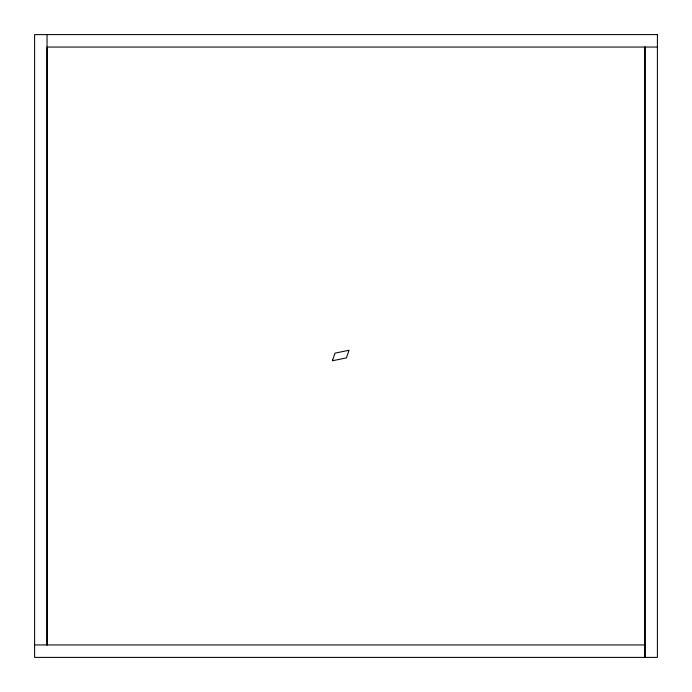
<?xml version="1.0" encoding="UTF-8"?>
<svg xmlns="http://www.w3.org/2000/svg" width="692" height="692" viewBox="0 0 692 692"><rect width="100%" height="100%" fill="white"/><g stroke="black" fill="none" stroke-linecap="round" stroke-linejoin="round"><path stroke-width="1.04" d="M47.056 34.6L47.056 644.944L47.056 47.056L657.4 47.056M34.6 644.944L644.944 644.944M644.944 47.056L644.944 657.4L644.944 47.056M657.4 34.6L657.4 657.4L34.6 657.4L34.6 34.6L657.4 34.6M332.67 359.883L332.42 360.774L346.424 357.902L349.019 350.247L334.997 353.145L332.67 359.883"/></g></svg>
